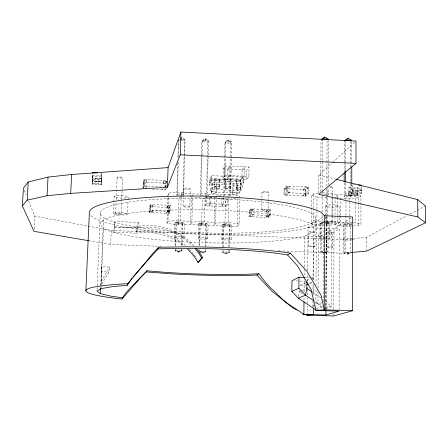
<?xml version="1.0" encoding="UTF-8"?>
<svg xmlns="http://www.w3.org/2000/svg" width="448" height="448" viewBox="0 0 448 448"><rect width="100%" height="100%" fill="white"/><g stroke="black" fill="none" stroke-linecap="round" stroke-linejoin="round"><path stroke-width="0.34" stroke-dasharray="2.24 1.68" d="M343.633 239.215L343.655 224.174M344.114 224.694L344.081 252.997L347.917 254.128L351.781 252.454L345.593 252.218L344.081 252.997L350.235 253.232L350.241 224.946L351.781 224L345.621 223.748L344.114 224.694L350.241 224.946M351.781 184.022L351.781 195.826L350.246 196.93L344.148 196.655L344.17 182.661M344.182 172.166L344.193 162.372M344.193 161.672L344.221 141.383M345.621 223.748L345.593 252.218L347.917 254.128L351.781 252.454M344.148 196.655L345.649 195.552L345.66 183.042M345.671 170.537L345.682 163.587M345.682 162.893L345.705 141.355M318.282 193.256L313.706 193.771L311.623 195.546L311.433 223.642L313.527 222.124L322.056 221.323L331.974 221.732L337.31 223.104L345.957 222.314L345.962 216.076M345.962 215.382L345.979 200.122M345.979 199.427L345.985 193.883L355.796 194.326L360.914 195.888L360.959 224.084L358.434 225.574L349.871 226.335L340.228 225.938L335.003 224.61L326.547 225.378L316.848 224.98L311.433 223.642M347.917 254.128L347.917 252.734M355.662 184.817L352.274 184.66L352.47 190.058L355.617 189.896A2.139 0.398 -0.1 0 0 358.926 190.047L361.682 190.17L361.687 192.948L357.151 196.14L354.441 196.017A2.1 0.381 0 0 0 351.182 195.871L348.466 195.754L348.466 193.015L348.841 192.741L357.538 193.133L357.728 187.527L361.077 185.063M348.841 192.741L349.031 187.13L352.274 184.66M349.115 191.111L348.734 195.765L349.58 195.149L357.75 195.518L356.882 196.129L357.263 191.481M349.871 226.335L349.877 216.608M349.877 215.914L349.882 198.548L358.4 197.635L360.914 195.888M350.246 196.93L350.252 167.563M350.252 166.863L350.258 141.691M351.182 195.871L351.182 193.138L348.466 193.015M333.743 315.974L333.749 313.88M333.766 308.991L334.006 228.749L351.383 217.678M345.985 193.883L337.378 194.835L335.082 196.594L335.003 224.61L337.31 223.104L337.327 216.21M337.327 215.522L337.372 198.279M337.372 197.59L337.378 194.835L332.069 193.256L322.202 192.814L322.19 194.202M339.102 222.902A6.894 1.075 0.3 0 0 330.434 221.575A6.894 1.075 0.3 0 0 327.656 223.373A6.894 1.075 0.3 0 0 339.102 222.902L339.114 217.364M339.114 216.67L339.136 206.287A6.871 1.182 0.2 0 0 330.495 204.848A6.871 1.182 0.2 0 0 327.729 206.83A6.871 1.182 0.2 0 0 339.136 206.287M339.097 309.742L339.265 228.917L308.056 227.696L307.737 271.09M340.228 225.938L340.245 216.199M340.25 215.505L340.278 198.817M324.279 252.543L343.129 253.254L343.146 239.579L352.794 238.594M325.674 222.348L325.702 216.798M325.702 216.104L325.752 205.705M325.858 309.333L326.206 228.385M325.948 309.428L326.217 230.054L331.486 230.266L331.223 306.802L325.612 308.605M326.01 309.221L326.402 217.392L324.682 215.762M326.452 246.982L326.508 232.736M326.547 225.378L326.592 215.622M326.592 214.928L326.665 197.518L328.608 197.305M328.121 223.026L321.927 222.768L320.555 223.72L320.404 252.106L326.598 252.342L328.009 251.552L328.121 223.026L326.715 223.978L326.598 252.342L325.394 252.79M326.838 195.188L326.866 188.961M326.878 186.189L327.068 140.498M327.393 222.41L327.415 216.888M327.415 216.194L327.533 187.88M327.303 195.513L328.233 194.774L328.261 187.807M328.272 185.024L328.451 140.465M329.431 238.655L329.487 223.586M331.974 221.732L331.996 215.482M331.996 214.788L332.069 193.256M332.623 222.303L332.64 216.77M332.64 216.076L332.735 187.034M332.618 247.223A3.164 0.42 0.5 0 0 328.614 246.691A3.164 0.42 0.5 0 0 327.376 247.391A3.164 0.42 0.5 0 0 332.618 247.223L332.662 232.982A3.158 0.465 0.4 0 0 328.67 232.406A3.158 0.465 0.4 0 0 327.432 233.178A3.158 0.465 0.4 0 0 332.662 232.982M314.972 246.546A3.164 0.426 0.6 0 0 310.906 246.008A3.164 0.426 0.6 0 0 309.753 246.719A3.164 0.426 0.6 0 0 314.972 246.546L315.062 232.277A3.158 0.465 0.5 0 0 311.007 231.7A3.158 0.465 0.5 0 0 309.854 232.473A3.158 0.465 0.5 0 0 315.062 232.277M315.874 307.63L315.986 288.764M316.008 285.27L316.355 227.982L315.504 217.398M316.848 224.98L317.016 197.086L311.623 195.546M318.052 291.458L317.985 303.968L322.65 308.907M318.074 287.986L318.371 235.178L324.537 231.151M318.763 192.926L318.864 174.983L332.265 162.73M319.939 238.28L320.018 223.199M320.729 191.453L320.992 140.879M321.927 222.768L321.782 251.317L323.708 252.851M322.067 194.494L322.078 192.405M322.084 191.71L322.342 140.846M322.056 221.323L322.09 215.062M322.101 212.285L322.19 194.897M323.154 301.722L323.473 235.379L318.371 235.178M303.996 300.373L304.024 296.884M304.063 292.001L304.164 279.434M304.198 275.246L304.242 269.662M304.265 266.868L304.511 236.158L313.97 232.327L316.355 227.982A108.36 16.346 1.4 0 0 219.94 210.353A108.36 16.346 1.4 0 0 103.813 219.509L99.848 223.731L103.096 228.021L100.677 288.053M305.133 195.35L305.172 190.26L307.994 187.718L307.955 192.875L305.133 195.35L303.089 195.261L303.083 195.989L305.883 193.519L305.889 192.78L307.955 192.875M305.805 196.112L305.855 189.56L308.683 187.012L308.638 193.642L305.805 196.112L283.987 195.138L284.066 188.574L286.619 186.004L308.683 187.012M303.134 190.165L305.928 187.622L305.934 186.883L303.139 189.437L303.134 190.165L305.172 190.26M307.406 315.185L307.474 306.085M307.496 303.285L307.541 297.685M307.558 294.885L307.597 289.985M307.602 289.285L307.625 285.785M307.658 281.585L307.709 274.59M308.778 246.305L308.879 232.025M312.542 279.681L312.558 277.659L305.094 277.402M312.894 307.02L312.928 301.42M312.984 293.026L313.046 283.926M313.068 279.731L313.415 226.554L323.607 222.258M313.527 222.124L313.611 208.986M313.617 208.292L313.706 193.771M313.41 306.953L313.432 303.464M313.488 295.098L313.561 283.942M313.589 279.759L313.863 236.527M299.538 290.315L298.536 296.867M101.903 173.09L101.36 184.677L98.476 184.548A2.167 0.403 2.6 0 0 95.01 184.391L92.114 184.262L92.529 172.659L92.243 181.143L101.5 181.563L101.903 173.09L100.565 173.029M286.619 186.004L286.541 192.651L308.638 193.642M289.318 192.035L286.731 194.533L286.726 195.261L289.313 192.774L289.318 192.035L287.241 191.946L283.987 195.138M286.787 189.426L286.798 188.698L289.38 186.127L289.374 186.866L286.787 189.426L284.738 189.336L284.682 194.438L286.731 194.533M287.241 191.946L287.302 186.771L289.374 186.866M92.439 181.462L92.646 176.506M230.054 186.984L230.345 186.894L225.826 186.693L225.557 187.046L230.082 187.264M230.166 181.686L230.166 181.378A2.839 0.353 -87.4 0 0 229.897 179.452L229.981 188.966L230.345 186.894M268.066 214.816L266.022 216.754L266.017 217.403L268.055 215.466L268.066 214.816L269.898 214.889L269.965 210.314L268.128 210.235L266.09 212.229L267.904 212.307L270.581 209.686L250.998 208.852L249.15 210.862L249.049 216.692L268.43 217.504L270.502 215.572L270.581 209.686M266.09 212.229L266.101 211.585L268.139 209.586L268.128 210.235M266.022 216.754L267.837 216.832L267.904 212.307M268.386 210.034A3.382 0.571 0.9 0 0 263.872 209.334A3.382 0.571 0.9 0 0 262.892 210.291A3.382 0.571 0.9 0 0 268.386 210.034L268.509 201.174M268.52 200.497L268.638 192.321A3.371 0.622 0.8 0 0 264.141 191.57A3.371 0.622 0.8 0 0 263.161 192.623A3.371 0.622 0.8 0 0 268.638 192.321M268.43 217.504L268.514 211.686L249.15 210.862M261.71 209.748L261.985 192.024M246.663 179.407L246.831 170.05L249.06 167.014L225.07 165.866L223.177 168.93L222.97 178.31L246.663 179.407L248.892 176.495L249.06 167.014M251.574 210.969L253.45 208.958L253.439 209.614L251.597 209.535L249.743 211.54L249.665 216.07L251.485 216.149L253.361 214.194L251.518 214.116L249.049 216.692M250.998 208.852L250.897 214.749L270.502 215.572M251.485 216.149L251.474 216.798L253.35 214.85L253.361 214.194M251.518 214.116L251.597 209.535M236.55 187.174L236.275 187.544L236.354 181.664A2.834 0.37 -87.4 0 0 236.068 179.732L236.146 189.207L236.522 188.854L236.55 187.174L241.058 187.382L240.677 189.448L240.548 179.939A2.834 0.381 -87.4 0 1 240.85 181.871L240.761 187.734M236.79 194.527L237.25 186.698A2.778 0.37 -87.4 0 1 237.625 183.91L237.826 183.613L237.334 192.685L236.79 194.527L232.406 194.331L232.859 186.502A2.783 0.358 -87.4 0 1 233.229 183.708L233.425 183.411L232.932 192.489L232.406 194.331M238.683 197.652L239.814 196.224C228.402 192.858 216.614 196.823 205.201 193.441C192.954 195.692 181.059 190.854 168.818 193.105L167.826 195.552L166.958 223.205C178.422 226.038 190.154 222.818 201.617 225.646C213.634 223.843 225.383 227.842 237.395 226.044L237.927 198.61L225.478 199.276L214.693 197.596L202.317 198.268L194.762 197.103M237.395 226.044L239.282 224L239.758 199.002M222.6 249.945L222.538 252.728L225.977 253.837L226.005 252.465M228.374 142.402L228.424 139.882L231.778 141.865L230.658 195.815M226.643 197.613L225.977 198.526L205.419 197.624L205.218 205.789L225.803 206.674L227.472 204.49L227.618 197.618M239.282 224L228.362 222.477L228.906 196.588M228.917 195.888L228.95 194.488M228.738 250.174L228.682 252.958L225.977 253.837L223.311 251.961L223.356 249.911M228.81 246.697L229.258 225.142L230.07 224.213L223.922 223.966L223.149 224.89L222.662 247.162M229.863 196.19L230.966 143.242L231.778 141.865L225.719 141.557L224.941 142.94L223.782 195.922M229.533 250.09L229.494 252.19L228.682 252.958L222.538 252.728L223.311 251.961L229.494 252.19L225.977 253.837M229.594 247.296L230.07 224.213M231.302 239.546A4.749 0.666 1.2 0 0 224.784 238.706A4.749 0.666 1.2 0 0 223.692 239.826A4.749 0.666 1.2 0 0 231.302 239.546L231.605 224.767A4.738 0.728 1.2 0 0 225.103 223.866A4.738 0.728 1.2 0 0 224.017 225.092A4.738 0.728 1.2 0 0 231.605 224.767M214.822 186.547L214.939 180.678A2.839 0.314 -87.4 0 0 214.71 178.746L214.71 188.244L219.29 188.485L219.565 188.087L219.604 186.407L215.074 186.206C213.886 187.303 219.498 187.219 219.604 186.407M221.872 198.341L221.693 206.494L223.311 204.31L223.468 197.372M221.883 239.176L222.208 224.386M222.97 178.31L224.862 175.375L225.07 165.866M223.418 247.178L223.922 223.966M224.526 196.235L225.383 156.783M225.4 156.089L225.719 141.557L228.424 139.882L230.966 143.242L224.941 142.94L228.424 139.882M224.885 226.582L225.478 199.276M229.852 181.149L225.322 180.958L225.473 188.765L225.826 186.693M225.803 206.674L225.977 198.526M207.71 238.627A4.766 0.666 1.4 0 0 201.062 237.782A4.766 0.666 1.4 0 0 200.15 238.913A4.766 0.666 1.4 0 0 207.71 238.627L208.074 223.81A4.754 0.734 1.4 0 0 201.443 222.897A4.754 0.734 1.4 0 0 200.53 224.14A4.754 0.734 1.4 0 0 208.074 223.81M209.541 197.803L209.339 205.968L210.812 203.773L211.014 195.507M211.512 193.407L211.949 185.55A2.789 0.302 -87.4 0 1 212.279 182.75L212.453 182.454L211.954 191.8L211.512 193.407L215.925 193.603L216.154 193.256L216.877 182.655L216.698 182.952A2.789 0.314 -87.4 0 0 216.362 185.752L215.925 193.603M214.766 188.283L215.074 186.206M216.266 195.888L215.634 223.042L214.049 225.103L214.693 197.596L215.645 196.151M198.234 238.258L198.621 223.429M198.985 249.06L198.912 251.854L205.089 252.084L205.766 251.306L205.817 249.256M199.074 245.571L199.634 223.944L200.278 223.009L206.461 223.261L205.884 246.518M200.368 195.597L201.762 141.775L202.406 140.381L205.212 138.706L208.505 140.689L207.15 195.474L200.995 195.205L202.014 155.646M205.162 249.295L205.089 252.084L202.294 252.963L199.55 251.076L199.606 249.021M199.696 245.599L200.278 223.009M202.031 154.952L202.406 140.381L208.505 140.689L207.827 142.083L206.506 195.166M201.617 225.646L202.317 198.268M199.478 252.039L202.294 252.963L202.334 251.586M205.145 141.232L205.212 138.706L201.762 141.775L207.827 142.083L205.212 138.706M228.362 222.477L215.634 223.042L204.495 221.508L205.201 193.441M205.229 246.506L205.783 224.19L206.461 223.261M205.218 205.789L206.634 203.588L206.825 196.017M189.862 206.685A3.416 0.582 1.6 0 0 185.041 205.968A3.416 0.582 1.6 0 0 184.486 206.954A3.416 0.582 1.6 0 0 189.862 206.685L190.355 188.815A3.405 0.633 1.6 0 0 185.55 188.042A3.405 0.633 1.6 0 0 184.996 189.123A3.405 0.633 1.6 0 0 190.355 188.815M191.324 196.577L190.568 224.157L191.856 222.079L192.618 194.152L191.974 195.362M178.22 224.706L179.032 197.254L181.765 197.103M175.218 248.875L175.151 250.975L178.483 252.084L178.522 250.701M181.793 140.056L181.866 137.525L185.097 139.513L183.518 194.438L182.974 195.535L184.554 140.913L185.097 139.513L180.331 139.266M204.495 221.508L191.856 222.079L180.494 220.528L181.216 195.821M181.238 195.132L181.317 192.388M181.429 249.105L181.367 251.205L178.483 252.084L175.655 250.191L175.151 250.975L181.367 251.205L181.905 250.421L181.944 249.049M181.53 245.61L182.174 223.238L182.717 222.298L176.495 222.046L175.991 222.986L175.302 246.075M183.064 206.394L183.322 197.45M183.338 196.767L183.579 188.513M182.045 245.622L182.717 222.298M183.982 237.709A4.782 0.672 1.6 0 0 177.206 236.858A4.782 0.672 1.6 0 0 176.473 237.994A4.782 0.672 1.6 0 0 183.982 237.709L184.408 222.852A4.771 0.734 1.6 0 0 177.649 221.928A4.771 0.734 1.6 0 0 176.915 223.182A4.771 0.734 1.6 0 0 184.408 222.852M166.958 223.205L167.944 221.105L168.734 195.838M168.756 195.154L168.818 193.105M169.658 206.041L169.512 210.672L167.63 210.588L166.712 213.259L166.729 212.604L168.588 212.682L168.734 208.107L169.658 206.041L167.776 205.962L166.874 208.029L168.734 208.107M169.187 213.36L169.372 207.48L170.302 205.408L150.231 204.551L149.531 206.64L149.33 212.531L169.187 213.36L170.117 211.355L170.302 205.408M174.451 237.334L174.905 222.466M182.291 195.507L176.82 195.266L177.772 163.442M177.94 157.903L178.461 140.605L179.917 139.283M175.778 246.07L176.495 222.046M176.82 195.266L177.33 194.169L178.282 162.159M178.45 156.593L178.97 139.199M162.926 183.82L163.923 180.398L162.926 183.82L165.032 183.915L166.034 181.244L163.901 181.149M164.909 187.802L165.032 183.915M152.578 189.286L165.547 189.862L165.76 183.21L166.774 180.533L143.926 179.486L143.214 182.19L142.979 188.86L143.685 186.245L143.926 179.486M166.034 181.244L165.866 186.491L163.727 186.39M166.555 187.27L166.774 180.533M166.874 208.029L167.798 205.302L167.776 205.962M149.974 211.904L150.679 209.877L152.566 209.955L151.838 211.982L149.974 211.904L150.231 204.551M150.679 209.877L150.836 205.24L152.723 205.318L152.746 204.658L151.995 207.396L150.13 207.318L150.836 205.24M151.838 211.982L151.816 212.638L152.566 209.955M138.292 222.449L138.09 227.892L136.455 233.201L113.87 232.316L114.089 227.041L114.94 221.502L138.292 222.449L136.646 227.942L136.455 233.201A60.642 60.463 -27.8 0 1 183.887 245.896M143.898 182.963L143.713 188.149L144.43 185.528L144.62 180.27L146.765 180.37L146.793 179.62L146.014 183.058L143.898 182.963L144.62 180.27M144.43 185.528L146.58 185.623L145.807 188.983M121.139 213.702A2.722 0.437 2.2 0 0 117.13 213.153A2.722 0.437 2.2 0 0 116.99 213.903A2.722 0.437 2.2 0 0 121.139 213.702L121.632 201.208M121.66 200.514L122.562 177.61A2.705 0.526 2.4 0 0 118.58 176.971A2.705 0.526 2.4 0 0 118.434 177.878A2.705 0.526 2.4 0 0 122.562 177.61M127.534 214.138A7.073 1.131 2.2 0 0 117.152 212.716A7.073 1.131 2.2 0 0 116.721 214.665A7.073 1.131 2.2 0 0 127.534 214.138L128.055 200.525M128.078 199.842L128.184 197.12A7.056 1.243 2.3 0 0 117.835 195.58A7.056 1.243 2.3 0 0 117.398 197.714A7.056 1.243 2.3 0 0 128.184 197.12M100.873 285.046L101.87 266.806L109.749 267.07L108.914 271.998L101.158 285.068M101.052 287.969L103.813 219.509M161.633 246.406L110.673 244.485L111.244 230.446L34.787 216.171L28.571 200.945M113.4 213.556L113.842 202.642M113.87 201.964L114.094 196.504M113.87 232.316L114.716 226.957L114.94 221.502M115.702 213.478L116.15 202.367M116.262 199.59L117.152 177.363M101.282 179.861L101.069 184.666L101.108 183.994L92.411 183.607L92.406 184.279L92.607 179.469M101.444 176.91L101.226 181.86M101.36 184.677L101.483 181.866L92.243 181.451L92.114 184.262M97.02 289.71L100.313 213.013M101.562 181.182L98.622 181.048A2.212 0.42 2.6 0 1 95.094 180.891L95.222 178.03L92.282 177.895L92.277 178.209L101.662 178.634M95.01 184.391L95.133 181.58A2.167 0.409 2.6 0 1 98.594 181.737L98.476 184.548M98.622 181.048L98.745 178.186A2.206 0.426 2.6 0 1 95.222 178.03M34.082 229.27L34.787 216.171M101.371 178.623L101.388 178.31M101.87 266.806L101.366 271.751L108.914 271.998M211.714 175.661L211.12 180.533L212.912 189.398L211.361 191.856L239.047 193.088C242.351 188.731 244.658 182.633 243.141 177.122L211.714 175.661C207.631 180.382 209.278 186.67 211.361 191.856M239.047 193.088L241.097 185.399L240.738 180.37L243.141 177.122M146.014 183.058L146.765 180.37M145.83 188.244L146.58 185.623M149.33 212.531L150.03 210.515L170.117 211.355M151.995 207.396L152.723 205.318M163.218 188.44L162.736 189.739L162.758 189L164.87 189.095M165.547 189.862L166.303 187.919M166.729 212.604L167.63 210.588M168.588 212.682L169.512 210.672M325.472 219.016L326.402 217.392M101.282 281.327L109.749 267.07M209.367 204.943L210.834 202.737M225.322 180.958L225.4 179.239A2.839 0.342 -87.4 0 1 225.663 181.171L225.551 187.029M227.741 177.358L229.706 174.412M221.715 205.475L223.334 203.274M241.959 178.013L244.121 175.084M241.058 187.382L240.789 187.734L236.275 187.544M214.631 180.471L219.184 180.678L219.29 188.485M219.346 186.766L219.458 180.886A2.839 0.325 -87.4 0 0 219.218 178.959L218.994 180.891L219.167 180.656M253.439 209.614L251.563 211.613L249.743 211.54M284.738 189.336L287.302 186.771M267.837 216.832L269.898 214.889M235.984 181.451L240.503 181.636M332.78 162.26L354.945 142.005M180.404 138.846L181.866 137.525L184.554 140.913L178.461 140.605M303.089 195.261L305.889 192.78M240.71 189.454L236.208 189.246M348.466 195.754L352.856 192.55L355.617 192.674A2.139 0.392 -0.1 0 0 358.932 192.825L361.687 192.948M308.056 227.696L323.574 216.558M357.538 193.133L357.151 193.407L357.151 196.14M352.47 190.058L361.284 190.456L361.682 190.17M325.097 230.787L326.217 230.054M325.186 234.282L331.486 230.266M326.256 237.02L339.265 228.917M180.13 138.533L181.866 137.525M353.483 238.526L366.57 237.194L407.008 215.695M410.071 214.071L425.387 205.929M178.483 252.084L181.905 250.421L175.655 250.191M306.958 280.342L310.072 278.852M310.694 278.555L312.558 277.659M202.294 252.963L205.766 251.306L199.55 251.076M305.654 282.75L299.583 285.606L305.06 285.79L305.094 281.232L294.039 280.857M309.417 283.797L312.525 282.369L308.123 282.223M325.461 252.678L328.009 251.552L321.782 251.317L320.404 252.106L323.557 253.047M301.958 290.584L299.527 291.659L303.565 294.353M302.568 290.315L306.818 288.439M321.642 302.68L317.985 303.968L314.524 301.661M316.702 308.493L322.571 306.533L314.625 301.23M313.415 226.554L297.013 230.048A118.597 19.096 1.4 0 1 172.026 232.702A118.597 19.096 1.4 0 1 90.031 214.575M343.129 253.254L351.417 252.498M167.944 221.105L180.494 220.528M325.237 306.617L331.223 306.802L325.909 301.179L324.173 300.02M316.842 309.21L318.237 309.254M278.208 250.802L280.302 250.886M283.091 250.986L323.579 252.515M175.991 222.986L182.174 223.238M199.634 223.944L205.783 224.19M223.149 224.89L229.258 225.142M114.716 226.957L138.09 227.892A62.759 62.591 -20.7 0 1 192.259 245.627M114.089 227.041L136.646 227.942M324.878 236.964L304.511 236.158A108.248 16.313 1.4 0 1 195.933 242.43A108.248 16.313 1.4 0 1 103.096 228.021M111.244 230.446L323.59 238.806M324.29 238.834L343.146 239.579M345.957 222.314L352.733 222.594M353.349 222.622L355.813 222.723L360.959 224.084M320.555 223.72L326.715 223.978M176.243 222.516L179.346 222.645M199.954 223.474L203.039 223.602M223.535 224.431L226.598 224.554M206.634 203.588L227.472 204.49M149.531 206.64L169.372 207.48M98.745 178.186L101.685 178.321M305.928 187.622L307.994 187.718M143.214 182.19L165.76 183.21M284.066 188.574L305.855 189.56M92.154 180.757L95.094 180.891M215.034 187.886L219.565 188.087M225.792 188.367L230.311 188.574M236.522 188.854L241.03 189.056M225.501 188.765L230.014 188.972M143.685 186.245L161.65 187.051M212.912 189.398L240.946 190.658M324.122 194.589L328.233 194.774M345.649 195.552L351.781 195.826M209.894 190.534L212.128 190.635M211.557 191.772L215.958 191.968M232.439 192.702L236.824 192.898M317.016 197.086L326.665 197.518M349.882 198.548L340.284 198.122L335.082 196.594M206.842 195.328L209.619 195.446M218.641 195.843L222.107 196M177.33 194.169L183.518 194.438M224.862 175.375L248.892 176.495M214.754 178.752L219.257 178.959M225.445 179.245L229.942 179.452M236.113 179.738L240.598 179.939M209.798 178.942L240.738 180.37M92.495 175.358L101.746 175.784M349.031 187.13L357.728 187.527M223.177 168.93L246.831 170.05M320.998 140.185L324.369 140.358M88.754 240.727L110.673 244.485M318.864 174.983L335.787 179.2M312.603 292.298L320.701 297.702M24.17 190.154L26.242 195.233M361.144 186.306L361.284 190.456M366.57 237.194L366.604 250.426M361.004 188.782L361.413 192.937L360.517 193.564L352.268 193.189L353.136 192.562L352.744 188.406M358.926 190.047L358.932 192.825M358.4 197.635L358.406 202.524M358.411 203.224L358.434 225.574M355.796 194.326L355.796 201.942M355.802 202.636L355.813 222.723M355.617 189.896L355.617 192.674M354.441 196.017L354.435 193.284A2.094 0.386 -0.1 0 0 351.182 193.138M352.856 189.767L352.856 192.55M351.775 141.669L351.775 165.273M323.697 224.118A4.855 0.756 0.4 0 1 320.673 222.958A4.855 0.756 0.4 0 1 328.619 222.958A4.855 0.756 0.4 0 1 326.194 224.118M323.624 239.131A4.866 0.689 0.4 0 1 320.975 237.994A4.866 0.689 0.4 0 1 329.196 238.241A4.866 0.689 0.4 0 1 324.24 239.148M351.848 239.893A4.861 0.683 0.3 0 1 344.971 239.87A4.861 0.683 0.3 0 1 344.865 238.907A4.861 0.683 0.3 0 1 351.742 238.924M351.848 224.896A4.85 0.75 0.2 0 1 344.988 224.89A4.85 0.75 0.2 0 1 344.882 223.832A4.85 0.75 0.2 0 1 351.742 223.838M194.051 245.834A62.737 62.563 -17 0 0 138.152 226.257L136.511 231.622A60.614 60.435 -24.6 0 1 185.5 245.627M189.459 249.374A60.614 60.435 -24.6 0 1 191.75 251.894M192.192 252.409A60.614 60.435 -24.6 0 1 193.9 254.537M194.314 255.08A60.614 60.435 -24.6 0 1 197.019 259.006M329.7 186.62A2.638 0.498 0.1 0 1 332.707 187.23A2.638 0.498 0.1 0 1 328.608 187.516M92.355 176.495L92.322 179.452L101.573 179.872L101.741 176.926L92.355 176.495M242.11 169.826L241.937 179.189L244.098 176.271L244.272 166.785L242.11 169.826M227.92 169.154L227.718 178.528L229.678 175.599L229.88 166.096L227.92 169.154M211.159 178.864L209.126 182.302L241.125 183.764L243.69 180.365L211.159 178.864M211.12 180.533L209.087 183.943L241.097 185.399L243.662 182.022L211.12 180.533M352.47 188.39L348.841 191.094L357.538 191.492L361.278 188.793L352.47 188.39M135.794 226.873A107.694 17.321 1.4 0 0 313.242 221.833A107.694 17.321 1.4 0 0 174.871 198.453A107.694 17.321 1.4 0 0 135.794 226.873M328.194 222.65A2.654 0.414 0.3 0 0 332.59 222.466A2.654 0.414 0.3 0 0 329.235 221.956A2.654 0.414 0.3 0 0 328.194 222.65"/><path stroke-width="0.67" d="M344.17 181.961L344.182 172.866M345.66 182.347L345.671 171.231M325.853 310.727L324.251 309.837L324.682 215.762L320.942 212.234A118.597 19.096 1.4 0 0 189.762 196.039A118.597 19.096 1.4 0 0 89.37 212.559L85.87 290.746M302.646 314.3L325.92 315L325.942 310.822M315.868 309.025L315.857 310.425L339.091 311.136L325.92 315M324.682 215.762L352.542 216.938L352.559 310.705L333.743 315.974L307.406 315.185L303.884 314.334L303.985 301.773M304.416 277.379L298.99 277.189L291.967 280.784L291.861 291.407L298.29 298.166L305.542 295.17L306.818 288.439L306.863 282.178M313.404 308.347L313.365 314.619L307.406 315.185L306.18 314.574M314.059 300.849L305.542 295.17L298.889 288.176L298.99 277.189M88.754 240.727L33.97 231.336L22.4 205.85L27.182 200.144L47.068 195.731L70.717 193.379L167.451 187.286L180.23 154.812L180.902 132.026L355.975 141.058L355.992 163.397L318.758 194.303L417.883 216.966L425.6 222.74L366.61 251.121L352.106 252.437M167.451 187.286L168.073 167.608L180.902 132.026M303.884 314.334L285.51 302.187L267.047 284.273L258.798 273.767L246.674 274.26A108.539 12.785 1.3 0 1 147.924 270.833L146.978 270.715L126.526 292.018L122.466 297.791L110.701 296.117L100.447 293.642L100.677 288.053M70.717 193.379L71.63 174.479L168.073 167.608M47.068 195.731L48.037 177.111L71.63 174.479M22.4 205.85L23.391 188.25L28.19 181.983L48.037 177.111M27.182 200.144L28.19 181.983M352.559 310.705L324.251 309.837L321.126 295.506L307.07 271.516L290.298 253.159L284.245 252.213A119.521 14.095 1.3 0 0 186.85 246.809L158.777 247.234L153.58 252.56L127.758 283.718L124.236 283.853A120.176 10.528 1.3 0 0 119.151 298.732L122.007 299.001L122.466 297.791M100.447 293.642L96.958 291.099L101.024 288.669L112.952 286.541L127.142 285.354L127.758 283.718M122.007 299.001L142.139 275.856L146.39 271.886L146.978 270.715M132.894 277.133L157.926 248.931L158.777 247.234M127.142 285.354L132.054 278.202M187.477 249.038A60.642 60.463 -27.8 0 1 195.468 258.317L197.921 262.248L201.706 257.97L202.569 257.65A62.737 62.563 -17 0 0 196.134 248.226M197.921 262.248L198.755 261.934L202.569 257.65L201.482 257.606M321.446 139.709L324.75 137.066L328.457 139.07L322.347 138.757M344.714 140.907L348.012 138.27L351.775 140.28L345.705 139.966M321.535 139.742L324.75 137.066M344.697 140.991L348.012 138.27M146.39 271.886L167.955 273.605A119.521 14.095 1.3 0 0 250.264 275.302L256.855 275.038L258.798 273.767M157.926 248.931L159.158 248.864A108.539 12.785 1.3 0 1 276.606 253.254L287.566 254.946L290.298 253.159M291.861 291.407L298.889 288.176M306.925 284.934L308.168 284.362M324.251 309.837L315.857 310.425L311.035 289.33L297.517 265.938L287.566 254.946M197.702 261.895L198.755 261.934M92.529 172.659L97.216 172.878M358.366 184.94L361.077 185.063M180.23 154.812L355.992 163.397M336.465 179.368L417.687 199.618L425.387 205.929L425.6 222.74M296.99 310.016L293.311 308.19L271.992 291.301L256.855 275.038M306.818 288.439L312.026 291.911M298.29 298.166L314.748 309.148M201.706 257.97L199.164 253.904A62.759 62.591 -20.7 0 0 195.272 248.892M417.687 199.618L417.883 216.966M351.775 166.662L351.781 183.327M353.035 239.232A4.861 0.683 0.3 0 1 353.074 239.59"/></g></svg>
